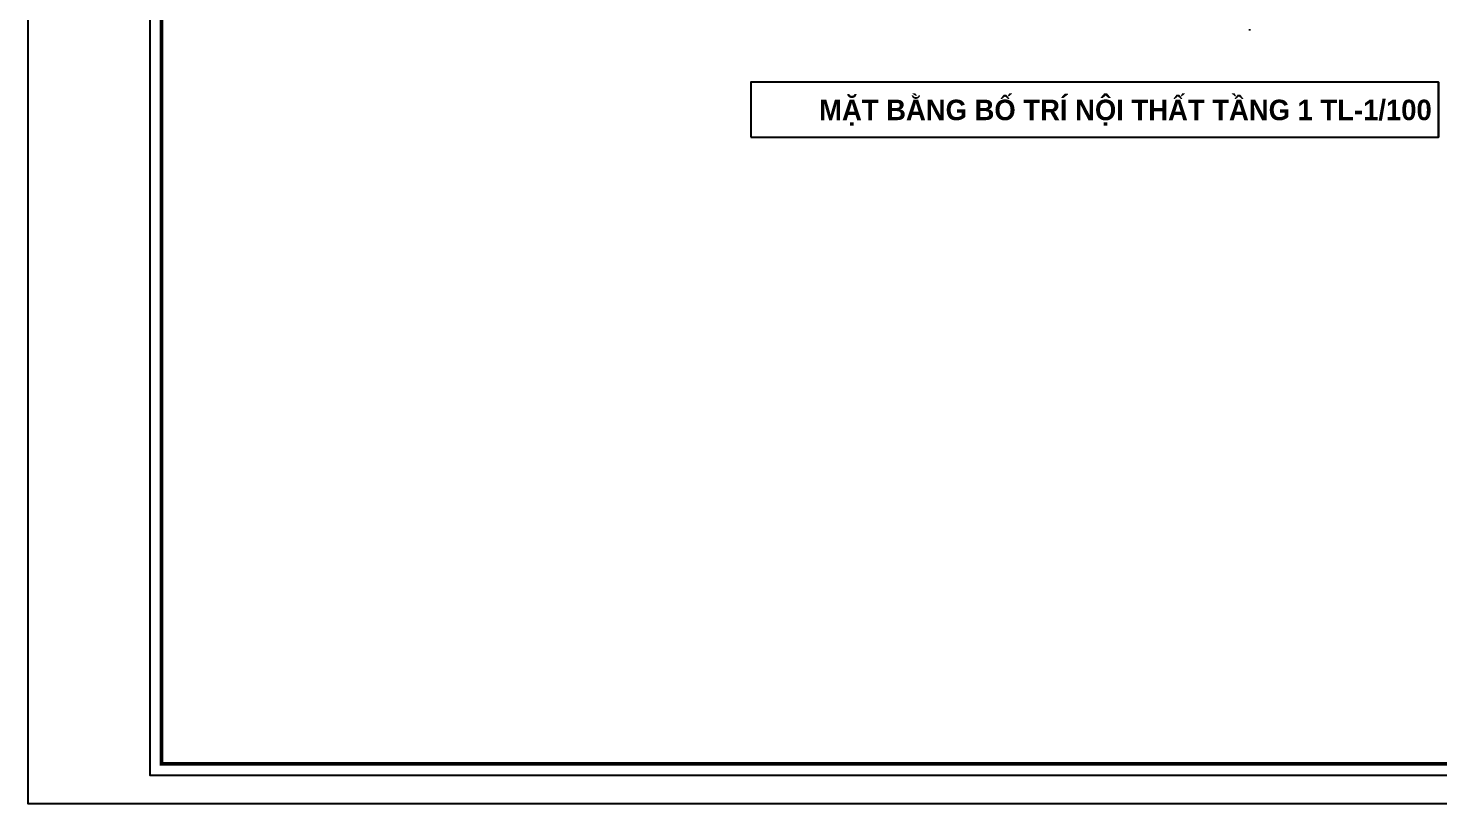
# Model space of a CAD drawing. Header units: inches. Extents: x 442278 to 842836, y -356313 to 59457.
# Drawn here: x 466328 to 482833, y -48075 to -38997 of the extents above; entities that cross this region are included whole.
import ezdxf
from ezdxf.enums import TextEntityAlignment as Align

# ---------------------------------------------------------------- set-up
doc = ezdxf.new("R2010")
doc.units = ezdxf.units.IN
doc.header["$LTSCALE"] = 250
doc.header["$MEASUREMENT"] = 0
for name, color, linetype in [('3', 9, 'Continuous'), ('gsgsdfg', 31, 'Continuous'), ('LA.DIM', 251, 'Continuous'), ('LA.TEXT', 60, 'Continuous'), ('NETTHAY', 8, 'Continuous'), ('NTHAY', 8, 'Continuous')]:
    doc.layers.add(name, color=color, linetype=linetype)
doc.styles.add('AVANTH', font='')
doc.styles.add('VnAvantH', font='', dxfattribs={"width": 0.7})
doc.styles.get('AVANTH').set_extended_font_data('.VnAvantH')
doc.styles.get('VnAvantH').set_extended_font_data('.VnAvantH')

# ---------------------------------------------------------------- blocks, each defined once
blk = doc.blocks.new('KHUNG CHUAN SEICO')
at = {"layer": 'DEFPOINTS', "lineweight": -3, "ltscale": 2000}
blk.add_lwpolyline([(0, 397.16), (572.13, 397.16), (572.13, 0), (0, 0)], close=True, dxfattribs=at)
at = {"layer": 'gsgsdfg'}
blk.add_lwpolyline([(0, 397.16), (572.13, 397.16), (572.13, 0), (0, 0)], close=True, dxfattribs=at)
blk.add_lwpolyline([(0, 397.16), (572.13, 397.16), (572.13, 0), (0, 0)], close=True, dxfattribs=at)
at = {"layer": 'NETTHAY', "ltscale": 0.5, "const_width": 0.743}
blk.add_lwpolyline([(26.26, 388.15), (460.75, 388.15), (460.75, 7.88), (26.26, 7.88), (26.26, 388.51)], dxfattribs=at)
at = {"layer": 'NTHAY', "lineweight": -3, "ltscale": 2000}
blk.add_lwpolyline([(24.06, 391.61), (565.91, 391.61), (565.91, 5.55), (24.06, 5.55)], close=True, dxfattribs=at)
at = {"layer": '3', "ltscale": 0.5, "style": 'VnAvantH'}
for tag, height, p in [('DRAWING1', 4.75, (514.01, 46.77)), ('DRAWING2', 4.75, (514.07, 36.02)), ('DATE', 2.5, (477.02, 18.64))]:
    blk.add_attdef(tag, text='', height=height, dxfattribs=at).set_placement(p, align=Align.CENTER)

msp = doc.modelspace()

# ---------------------------------------------------------------- linework, layer by layer
at = {"layer": 'LA.DIM'}
for p, q in [((480621.89, -39023.8), (480621.89, -39008.6)), ((482829.95, -39630.52), (482829.95, -40270.86))]:
    msp.add_line(p, q, dxfattribs=at)
msp.add_lwpolyline([(474784.85, -40270.86), (482829.95, -40270.86), (482829.95, -39630.52), (474784.85, -39630.52)], close=True, dxfattribs=at)

# ---------------------------------------------------------------- block references
at = {"layer": 'LA.DIM', "xscale": 59.35300561240523, "yscale": 59.35300561205079, "zscale": 59.35300561188299}
msp.add_blockref('KHUNG CHUAN SEICO', (466328.24, -48075.44), dxfattribs=at)

# ---------------------------------------------------------------- texts
at = {"layer": 'LA.TEXT', "insert": (475582.53, -40136.19), "char_height": 240, "width": 9442.7572, "attachment_point": 7, "style": 'AVANTH'}
msp.add_mtext('{\\f.VnAvantH|b1|i0|c0|p34;mÆt b»ng Bè TRÝ NéI THÊT tÇng 1 tl-1/100}', dxfattribs=at)

doc.saveas('drawing.dxf')
